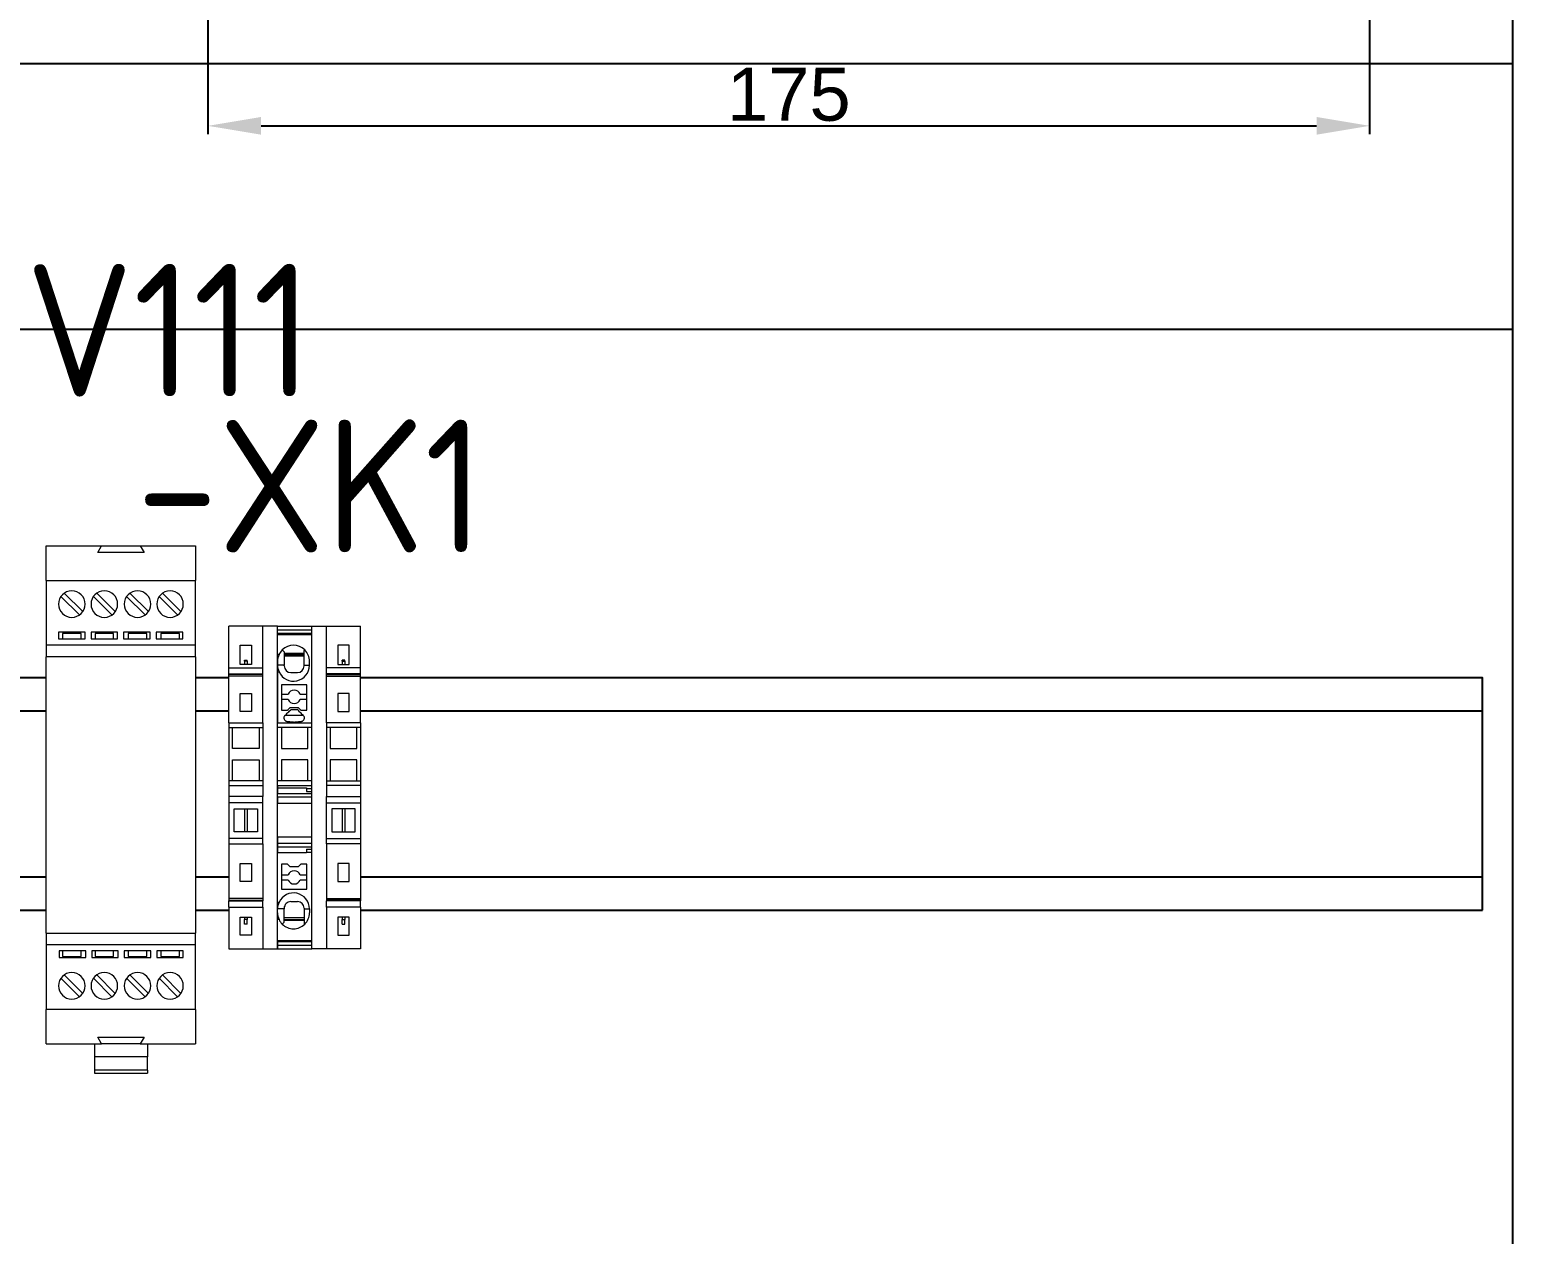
# Model space of a CAD drawing. Header units: millimetres. Extents: x 42356 to 50646, y 31507 to 39566.
# Drawn here: x 47848.7 to 48072, y 37751.2 to 37932.6 of the extents above; entities that cross this region are included whole.
import ezdxf
from ezdxf.enums import TextEntityAlignment as Align

# ---------------------------------------------------------------- set-up
doc = ezdxf.new("R2010")
doc.units = ezdxf.units.MM
doc.set_wipeout_variables(frame=1)
doc.layers.add('! NO PLOT !', color=7, linetype='Continuous', true_color=0xff75dd, plot=False)
doc.layers.add('000-PI-Oprema', color=30, linetype='Continuous', lineweight=5)
doc.layers.add('SI-ORMAR-Oprema', color=30, linetype='Continuous', lineweight=5)
for name, color, linetype in [('000-PI_TEXT', 7, 'Continuous'), ('002-PI-Kabelska kanalica', 150, 'Continuous'), ('004-PI-DIN Šina', 3, 'Continuous')]:
    doc.layers.add(name, color=color, linetype=linetype)
doc.styles.add('PI0', font='isocpeur.ttf', dxfattribs={"width": 0.9})
doc.styles.get("Standard").update_dxf_attribs({"font": 'arial.ttf'})
doc.dimstyles.new('ISO-25-lb', dxfattribs={"dimtxt": 8, "dimasz": 8, "dimexe": 1.25, "dimexo": 0.625, "dimtad": 1, "dimtxsty": 'Standard', "dimcen": 5, "dimadec": 0, "dimazin": 0, "dimtfac": 1, "dimtmove": 0, "dimatfit": 3, "dimfxl": 0, "dimarcsym": 0})

# ---------------------------------------------------------------- blocks, each defined once
blk = doc.blocks.new('*U322')
at = {"layer": '004-PI-DIN Šina'}
blk.add_lwpolyline([(530, -17.5), (530, 17.5), (0, 17.5), (0, -17.5)], close=True, dxfattribs=at)
for points in [[(0, 12.5), (530, 12.5)], [(0, -12.5), (530, -12.5)]]:
    blk.add_lwpolyline(points, dxfattribs=at)
blk = doc.blocks.new('*U132')
at = {"layer": '002-PI-Kabelska kanalica'}
blk.add_line((60, -100), (60, 580), dxfattribs=at)
blk = doc.blocks.new('*U321')
at = {"layer": '002-PI-Kabelska kanalica'}
for p, q in [((-20, 439), (20, 439)), ((-20, -100), (-20, 439)), ((20, -100), (20, 439))]:
    blk.add_line(p, q, dxfattribs=at)
blk = doc.blocks.new('*U107')
blk.add_wipeout([(-24.3, 0), (24.3, 0), (24.3, -7.35), (-24.3, -7.35)])
at = {"layer": 'SI-ORMAR-Oprema'}
for p, q in [((24.3, 0), (-24.3, 0)), ((24.3, -7.35), (24.3, 0)), ((-24.3, 0), (-24.3, -7.35)), ((-18.03, -2.2), (-24.3, -2.2)), ((-18.03, -7.35), (-18.03, -2.2)), ((-17.1, -2.2), (-18.03, -2.2)), ((-17.1, -7.35), (-17.1, -2.2)), ((-17, -2.2), (-17.1, -2.2)), ((-17, -2.2), (-17, -7.35)), ((-16.74, -2.2), (-17, -2.2)), ((-16.74, -2.2), (-16.74, -7.35)), ((-9.72, -2.2), (-16.74, -2.2)), ((-9.72, -2.2), (-9, -2.2)), ((-9.72, -7.35), (-9.72, -2.2)), ((-9, -2.77), (-9, -2.2)), ((-9, -2.2), (-1, -2.2)), ((-1, -2.2), (-1, -2.77)), ((-1, -2.2), (-0.28, -2.2)), ((-0.28, -2.2), (1.39, -2.2)), ((-0.28, -7.35), (-0.28, -2.2)), ((2.32, -2.2), (1.39, -2.2)), ((1.39, -2.2), (1.39, -7.35)), ((7.69, -2.2), (2.32, -2.2)), ((2.32, -2.2), (2.32, -7.35)), ((7.69, -2.2), (7.69, -7.35)), ((8.51, -2.2), (7.69, -2.2)), ((8.51, -7.35), (8.51, -2.2)), ((8.51, -2.2), (16.74, -2.2)), ((16.74, -2.2), (16.74, -7.35)), ((16.74, -2.2), (17, -2.2)), ((17, -7.35), (17, -2.2)), ((17, -2.2), (17.1, -2.2)), ((18.03, -2.2), (17.1, -2.2)), ((17.1, -7.35), (17.1, -2.2)), ((18.03, -2.2), (24.3, -2.2)), ((18.03, -7.35), (18.03, -2.2)), ((-21.4, -5.62), (-21.4, -3.92)), ((-21.4, -3.92), (-18.5, -3.92)), ((-18.5, -3.92), (-18.5, -4.58)), ((-14.15, -3.92), (-11.45, -3.92)), ((-14.15, -5.62), (-14.15, -3.92)), ((-11.45, -3.92), (-11.45, -5.62)), ((-9, -6.77), (-9, -2.77)), ((-9, -2.77), (-5.85, -2.77)), ((-5.85, -2.77), (-5.85, -6.77)), ((-4.15, -2.77), (-1, -2.77)), ((-4.15, -6.77), (-4.15, -2.77)), ((-1, -2.77), (-1, -6.77)), ((3.22, -3.02), (6.67, -3.02)), ((3.22, -4.58), (3.22, -3.02)), ((6.67, -3.02), (6.67, -4.58)), ((11.45, -3.92), (14.15, -3.92)), ((11.45, -5.62), (11.45, -3.92)), ((14.15, -3.92), (14.15, -5.62)), ((19.55, -4.58), (19.55, -3.92)), ((19.55, -3.92), (22.25, -3.92)), ((22.25, -3.92), (22.25, -5.62)), ((-18.5, -5.62), (-21.4, -5.62)), ((-19.01, -4.58), (-19.15, -4.58)), ((-19.15, -4.98), (-19.15, -4.58)), ((-19.01, -4.98), (-19.15, -4.98)), ((-19.01, -4.58), (-19.01, -4.98)), ((-19.01, -4.58), (-18.5, -4.58)), ((-19.01, -4.98), (-18.5, -4.98)), ((-18.5, -4.58), (-18.5, -4.98)), ((-18.5, -4.98), (-18.5, -5.62)), ((-11.45, -5.62), (-14.15, -5.62)), ((3.22, -4.58), (6.67, -4.58)), ((3.22, -4.98), (3.22, -4.58)), ((3.22, -4.98), (6.67, -4.98)), ((3.22, -6.52), (3.22, -4.98)), ((6.67, -6.52), (3.22, -6.52)), ((6.67, -4.58), (6.67, -4.98)), ((6.67, -4.98), (6.67, -6.52)), ((14.15, -5.62), (11.45, -5.62)), ((19.55, -4.98), (19.55, -4.58)), ((19.55, -4.58), (19.89, -4.58)), ((19.55, -4.98), (19.89, -4.98)), ((19.55, -5.62), (19.55, -4.98)), ((22.25, -5.62), (19.55, -5.62)), ((19.89, -4.58), (19.89, -4.98)), ((20.59, -4.58), (19.89, -4.58)), ((20.59, -4.98), (19.89, -4.98)), ((20.59, -4.58), (20.59, -4.98)), ((-18.03, -7.35), (-24.3, -7.35)), ((-17.1, -7.35), (-18.03, -7.35)), ((-17, -7.35), (-17.1, -7.35)), ((-16.74, -7.35), (-17, -7.35)), ((-9.72, -7.35), (-16.74, -7.35)), ((-9.72, -7.35), (-9, -7.35)), ((-5.85, -6.77), (-9, -6.77)), ((-9, -7.35), (-9, -6.77)), ((-9, -7.35), (-1, -7.35)), ((-1, -6.77), (-4.15, -6.77)), ((-1, -6.77), (-1, -7.35)), ((-1, -7.35), (-0.28, -7.35)), ((-0.28, -7.35), (1.39, -7.35)), ((1.39, -7.35), (2.32, -7.35)), ((2.32, -7.35), (7.69, -7.35)), ((7.69, -7.35), (8.51, -7.35)), ((8.51, -7.35), (16.74, -7.35)), ((16.74, -7.35), (17, -7.35)), ((17, -7.35), (17.1, -7.35)), ((18.03, -7.35), (17.1, -7.35)), ((18.03, -7.35), (24.3, -7.35))]:
    blk.add_line(p, q, dxfattribs=at)
blk = doc.blocks.new('*U115')
blk.add_wipeout([(47227.3, 37326.63), (47227.3, 37321.48), (47275.9, 37321.48), (47275.9, 37326.63)])
at = {"layer": '000-PI-Oprema'}
for p, q in [((47227.3, 37321.48), (47227.3, 37326.63)), ((47227.85, 37326.63), (47227.3, 37326.63)), ((47228.39, 37326.63), (47227.85, 37326.63)), ((47227.85, 37321.48), (47227.85, 37326.63)), ((47228.39, 37321.48), (47228.39, 37326.63)), ((47228.56, 37326.63), (47228.39, 37326.63)), ((47228.56, 37321.48), (47228.56, 37326.63)), ((47241.88, 37326.63), (47228.56, 37326.63)), ((47231, 37325.48), (47230.9, 37325.58)), ((47231.45, 37325.48), (47231, 37325.48)), ((47231.45, 37325.48), (47231.45, 37322.48)), ((47231.6, 37325.48), (47231.45, 37325.48)), ((47231.6, 37322.48), (47231.6, 37325.48)), ((47231.85, 37325.48), (47231.6, 37325.48)), ((47231.85, 37325.48), (47231.85, 37322.48)), ((47233.2, 37325.48), (47231.85, 37325.48)), ((47233.2, 37326.28), (47232.6, 37326.28)), ((47233.2, 37325.48), (47233.2, 37326.28)), ((47233.3, 37325.48), (47233.2, 37325.48)), ((47237.55, 37325.88), (47236.15, 37325.88)), ((47236.15, 37325.88), (47236.15, 37322.08)), ((47238.35, 37325.88), (47237.55, 37325.88)), ((47237.55, 37324.9), (47237.55, 37325.88)), ((47239.95, 37325.88), (47238.35, 37325.88)), ((47238.35, 37325.88), (47238.35, 37324.9)), ((47239.55, 37324.58), (47239.95, 37324.98)), ((47239.95, 37324.98), (47239.95, 37325.88)), ((47240.78, 37325.37), (47240.78, 37322.6)), ((47241.88, 37321.48), (47241.88, 37326.63)), ((47242.6, 37326.63), (47241.88, 37326.63)), ((47242.6, 37326.63), (47242.6, 37326.06)), ((47250.6, 37326.63), (47242.6, 37326.63)), ((47242.6, 37326.06), (47242.6, 37322.06)), ((47245.75, 37326.06), (47242.6, 37326.06)), ((47245.75, 37322.06), (47245.75, 37326.06)), ((47247.45, 37326.06), (47247.45, 37322.06)), ((47250.6, 37326.06), (47247.45, 37326.06)), ((47250.6, 37326.63), (47250.6, 37326.06)), ((47251.32, 37326.63), (47250.6, 37326.63)), ((47250.6, 37326.06), (47250.6, 37322.06)), ((47251.32, 37326.63), (47251.75, 37326.63)), ((47251.32, 37321.48), (47251.32, 37326.63)), ((47251.65, 37321.48), (47251.65, 37325.83)), ((47251.65, 37325.83), (47251.75, 37325.83)), ((47251.75, 37325.83), (47251.75, 37326.63)), ((47252.21, 37326.63), (47251.75, 37326.63)), ((47251.75, 37325.83), (47252.21, 37325.83)), ((47252.21, 37326.63), (47252.56, 37326.63)), ((47252.21, 37325.83), (47252.21, 37326.63)), ((47253.07, 37326.63), (47252.56, 37326.63)), ((47252.56, 37326.63), (47252.56, 37321.48)), ((47253.07, 37326.63), (47253.07, 37321.48)), ((47253.07, 37326.63), (47253.98, 37326.63)), ((47253.98, 37321.48), (47253.98, 37326.63)), ((47253.98, 37326.63), (47259.12, 37326.63)), ((47259.12, 37326.63), (47259.12, 37321.48)), ((47259.12, 37326.63), (47260.03, 37326.63)), ((47260.03, 37326.63), (47260.03, 37321.48)), ((47260.03, 37326.63), (47260.54, 37326.63)), ((47260.54, 37321.48), (47260.54, 37326.63)), ((47260.54, 37326.63), (47260.89, 37326.63)), ((47260.89, 37325.83), (47260.89, 37326.63)), ((47261.35, 37326.63), (47260.89, 37326.63)), ((47260.89, 37325.83), (47261.35, 37325.83)), ((47261.35, 37325.83), (47261.35, 37326.63)), ((47274.65, 37326.63), (47261.35, 37326.63)), ((47261.35, 37325.83), (47261.45, 37325.83)), ((47261.45, 37325.83), (47261.45, 37321.48)), ((47264.75, 37325.88), (47263.15, 37325.88)), ((47263.15, 37325.88), (47263.15, 37324.98)), ((47263.15, 37324.98), (47263.55, 37324.58)), ((47264.75, 37324.9), (47264.75, 37325.88)), ((47265.55, 37325.88), (47264.75, 37325.88)), ((47265.55, 37325.88), (47265.55, 37324.9)), ((47266.95, 37325.88), (47265.55, 37325.88)), ((47266.95, 37322.08), (47266.95, 37325.88)), ((47269.8, 37325.48), (47269.9, 37325.48)), ((47269.9, 37326.28), (47270.5, 37326.28)), ((47269.9, 37325.48), (47269.9, 37326.28)), ((47269.9, 37325.48), (47271.25, 37325.48)), ((47271.25, 37325.48), (47271.25, 37322.48)), ((47271.25, 37325.48), (47271.5, 37325.48)), ((47271.5, 37322.48), (47271.5, 37325.48)), ((47271.5, 37325.48), (47271.65, 37325.48)), ((47271.65, 37325.48), (47271.65, 37322.48)), ((47271.65, 37325.48), (47272.1, 37325.48)), ((47272.1, 37325.48), (47272.2, 37325.58)), ((47274.65, 37321.48), (47274.65, 37326.63)), ((47274.65, 37326.63), (47274.82, 37326.63)), ((47274.82, 37321.48), (47274.82, 37326.63)), ((47274.82, 37326.63), (47275.35, 37326.63)), ((47275.35, 37321.48), (47275.35, 37326.63)), ((47275.35, 37326.63), (47275.9, 37326.63)), ((47275.9, 37321.48), (47275.9, 37326.63)), ((47237.55, 37322.08), (47237.55, 37323.07)), ((47238.35, 37323.07), (47238.35, 37322.08)), ((47239.55, 37323.38), (47239.55, 37324.58)), ((47239.95, 37322.98), (47239.55, 37323.38)), ((47239.95, 37322.08), (47239.95, 37322.98)), ((47263.55, 37323.38), (47263.15, 37322.98)), ((47263.15, 37322.98), (47263.15, 37322.08)), ((47263.55, 37324.58), (47263.55, 37323.38)), ((47264.75, 37322.08), (47264.75, 37323.07)), ((47265.55, 37323.07), (47265.55, 37322.08)), ((47268.8, 37323.48), (47268.8, 37324.48)), ((47227.85, 37321.48), (47227.3, 37321.48)), ((47228.39, 37321.48), (47227.85, 37321.48)), ((47228.56, 37321.48), (47228.39, 37321.48)), ((47231.6, 37321.48), (47228.56, 37321.48)), ((47230.9, 37322.19), (47231.2, 37322.48)), ((47231.2, 37322.48), (47231.45, 37322.48)), ((47231.45, 37322.48), (47231.6, 37322.48)), ((47231.6, 37322.48), (47231.85, 37322.48)), ((47231.6, 37321.7), (47231.6, 37321.48)), ((47232.6, 37321.48), (47231.6, 37321.48)), ((47231.85, 37322.48), (47233.2, 37322.48)), ((47232.6, 37321.48), (47233.2, 37321.48)), ((47233.3, 37322.48), (47233.2, 37322.48)), ((47233.2, 37322.48), (47233.2, 37321.48)), ((47234.2, 37321.48), (47233.2, 37321.48)), ((47234.2, 37321.48), (47234.2, 37321.7)), ((47234.2, 37321.48), (47241.88, 37321.48)), ((47236.15, 37322.08), (47237.55, 37322.08)), ((47237.55, 37322.08), (47238.35, 37322.08)), ((47238.35, 37322.08), (47239.95, 37322.08)), ((47242.6, 37321.48), (47241.88, 37321.48)), ((47242.6, 37322.06), (47245.75, 37322.06)), ((47242.6, 37322.06), (47242.6, 37321.48)), ((47250.6, 37321.48), (47242.6, 37321.48)), ((47247.45, 37322.06), (47250.6, 37322.06)), ((47250.6, 37322.06), (47250.6, 37321.48)), ((47251.32, 37321.48), (47250.6, 37321.48)), ((47251.32, 37321.48), (47251.65, 37321.48)), ((47251.65, 37321.48), (47252.56, 37321.48)), ((47253.07, 37321.48), (47252.56, 37321.48)), ((47253.07, 37321.48), (47253.98, 37321.48)), ((47259.12, 37321.48), (47253.98, 37321.48)), ((47259.12, 37321.48), (47260.03, 37321.48)), ((47260.03, 37321.48), (47260.54, 37321.48)), ((47260.54, 37321.48), (47261.45, 37321.48)), ((47268.9, 37321.48), (47261.45, 37321.48)), ((47263.15, 37322.08), (47264.75, 37322.08)), ((47264.75, 37322.08), (47265.55, 37322.08)), ((47265.55, 37322.08), (47266.95, 37322.08)), ((47268.9, 37321.48), (47268.9, 37321.7)), ((47268.9, 37321.48), (47269.9, 37321.48)), ((47269.8, 37322.48), (47269.9, 37322.48)), ((47271.25, 37322.48), (47269.9, 37322.48)), ((47269.9, 37322.48), (47269.9, 37321.48)), ((47270.5, 37321.48), (47269.9, 37321.48)), ((47271.5, 37321.48), (47270.5, 37321.48)), ((47271.5, 37322.48), (47271.25, 37322.48)), ((47271.65, 37322.48), (47271.5, 37322.48)), ((47271.5, 37321.7), (47271.5, 37321.48)), ((47274.65, 37321.48), (47271.5, 37321.48)), ((47271.9, 37322.48), (47271.65, 37322.48)), ((47272.2, 37322.19), (47271.9, 37322.48)), ((47274.65, 37321.48), (47274.82, 37321.48)), ((47274.82, 37321.48), (47275.35, 37321.48)), ((47275.35, 37321.48), (47275.9, 37321.48))]:
    blk.add_line(p, q, dxfattribs=at)
for centre, radius, start, end in [((47232.6, 37323.88), 2.4, 135, 225), ((47232.6, 37323.88), 2.4, 90, 135), ((47233.2, 37323.88), 2.4, 294.6243, 90), ((47233.3, 37324.48), 1, 0, 90), ((47241.15, 37325.03), 0.5, 5.4406, 134.9997), ((47269.9, 37323.88), 2.4, 90, 245.3757), ((47269.8, 37324.48), 1, 90, 180), ((47270.5, 37323.88), 2.4, 45, 90), ((47270.5, 37323.88), 2.4, 315, 45), ((47233.3, 37323.48), 1, 270, 360), ((47237.95, 37323.98), 1, 113.5782, 246.4218), ((47237.95, 37323.98), 1, 293.5782, 66.4218), ((47241.15, 37322.93), 0.5, 225, 354.5597), ((47265.15, 37323.98), 1, 113.5782, 246.4218), ((47265.15, 37323.98), 1, 293.5782, 66.4218), ((47269.8, 37323.48), 1, 180, 270), ((47232.6, 37323.88), 2.4, 225, 245.3757), ((47232.6, 37323.88), 2.4, 245.3757, 270), ((47233.2, 37323.88), 2.4, 270, 294.6243), ((47269.9, 37323.88), 2.4, 245.3757, 270), ((47270.5, 37323.88), 2.4, 270, 294.6243), ((47270.5, 37323.88), 2.4, 294.6243, 315)]:
    blk.add_arc(centre, radius, start, end, dxfattribs=at)
for points in [[(47240.78, 37325.37), (47240.55, 37325.14), (47240.32, 37324.91), (47240.09, 37324.68), (47239.85, 37324.44)], [(47240.8, 37325.39), (47240.79, 37325.38), (47240.78, 37325.37)], [(47241.75, 37323.98), (47241.73, 37324.26), (47241.7, 37324.53), (47241.67, 37324.81), (47241.65, 37325.08)], [(47234.3, 37323.48), (47234.3, 37323.61), (47234.3, 37323.74), (47234.3, 37323.87), (47234.3, 37324.01), (47234.3, 37324.14), (47234.3, 37324.26), (47234.3, 37324.38), (47234.3, 37324.48)], [(47239.85, 37323.53), (47239.85, 37323.76), (47239.85, 37323.98), (47239.85, 37324.21), (47239.85, 37324.44)], [(47240.78, 37322.6), (47240.55, 37322.83), (47240.32, 37323.05), (47240.09, 37323.29), (47239.85, 37323.53)], [(47241.65, 37322.89), (47241.67, 37323.16), (47241.7, 37323.44), (47241.73, 37323.71), (47241.75, 37323.98)], [(47240.8, 37322.58), (47240.79, 37322.59), (47240.78, 37322.6)]]:
    blk.add_spline(points, degree=3, dxfattribs=at)
blk = doc.blocks.new('*U299')
at = {"layer": '000-PI-Oprema'}
blk.add_blockref('*U115', (-47251.6, -37324.06), dxfattribs=at)
blk = doc.blocks.new('*U300')
at = {"layer": '000-PI-Oprema', "color": 0, "linetype": 'ByBlock', "lineweight": -2, "transparency": 16777216}
blk.add_blockref('*U299', (0, 0), dxfattribs=at)
blk = doc.blocks.new('*U106')
blk.add_wipeout([(-24.3, -7.35), (24.3, -7.35), (24.3, 0), (-24.3, 0)])
at = {"layer": 'SI-ORMAR-Oprema'}
for p, q in [((-18.03, 0), (-24.3, 0)), ((-18.03, 0), (-18.03, -5.15)), ((-17.1, 0), (-18.03, 0)), ((-17.1, 0), (-17.1, -5.15)), ((-17, 0), (-17.1, 0)), ((-17, -5.15), (-17, 0)), ((-16.74, 0), (-17, 0)), ((-16.74, -5.15), (-16.74, 0)), ((-9.72, 0), (-16.74, 0)), ((-9.72, 0), (-9, 0)), ((-9.72, 0), (-9.72, -5.15)), ((-9, 0), (-9, -0.57)), ((-9, 0), (-1, 0)), ((-1, 0), (-0.28, 0)), ((-1, -0.57), (-1, 0)), ((-0.28, 0), (1.39, 0)), ((-0.28, 0), (-0.28, -5.15)), ((1.39, 0), (2.32, 0)), ((1.39, -5.15), (1.39, 0)), ((2.32, 0), (7.69, 0)), ((2.32, -5.15), (2.32, 0)), ((7.69, -5.15), (7.69, 0)), ((7.69, 0), (8.51, 0)), ((8.51, 0), (8.51, -5.15)), ((8.51, 0), (16.74, 0)), ((16.74, -5.15), (16.74, 0)), ((16.74, 0), (17, 0)), ((17, 0), (17, -5.15)), ((17, 0), (17.1, 0)), ((17.1, 0), (17.1, -5.15)), ((18.03, 0), (17.1, 0)), ((18.03, 0), (18.03, -5.15)), ((18.03, 0), (24.3, 0)), ((24.3, 0), (24.3, -7.35)), ((-24.3, -7.35), (-24.3, 0)), ((-21.4, -1.72), (-21.4, -3.42)), ((-18.5, -1.72), (-21.4, -1.72)), ((-18.5, -2.37), (-18.5, -1.72)), ((-14.15, -1.72), (-14.15, -3.42)), ((-11.45, -1.72), (-14.15, -1.72)), ((-11.45, -3.42), (-11.45, -1.72)), ((-9, -0.57), (-9, -4.57)), ((-5.85, -0.57), (-9, -0.57)), ((-5.85, -4.57), (-5.85, -0.57)), ((-4.15, -0.57), (-4.15, -4.57)), ((-1, -0.57), (-4.15, -0.57)), ((-1, -4.57), (-1, -0.57)), ((6.67, -0.82), (3.22, -0.82)), ((3.22, -0.82), (3.22, -2.37)), ((6.67, -2.37), (6.67, -0.82)), ((11.45, -1.72), (11.45, -3.42)), ((14.15, -1.72), (11.45, -1.72)), ((14.15, -3.42), (14.15, -1.72)), ((22.25, -1.72), (19.55, -1.72)), ((19.55, -1.72), (19.55, -2.37)), ((22.25, -3.42), (22.25, -1.72)), ((-21.4, -3.42), (-18.5, -3.42)), ((-19.01, -2.37), (-19.15, -2.37)), ((-19.15, -2.37), (-19.15, -2.77)), ((-19.01, -2.77), (-19.15, -2.77)), ((-19.01, -2.37), (-18.5, -2.37)), ((-19.01, -2.77), (-19.01, -2.37)), ((-19.01, -2.77), (-18.5, -2.77)), ((-18.5, -2.77), (-18.5, -2.37)), ((-18.5, -3.42), (-18.5, -2.77)), ((-14.15, -3.42), (-11.45, -3.42)), ((3.22, -2.37), (6.67, -2.37)), ((3.22, -2.37), (3.22, -2.77)), ((3.22, -2.77), (6.67, -2.77)), ((3.22, -2.77), (3.22, -4.32)), ((3.22, -4.32), (6.67, -4.32)), ((6.67, -2.77), (6.67, -2.37)), ((6.67, -4.32), (6.67, -2.77)), ((11.45, -3.42), (14.15, -3.42)), ((19.55, -2.37), (19.89, -2.37)), ((19.55, -2.37), (19.55, -2.77)), ((19.55, -2.77), (19.55, -3.42)), ((19.55, -2.77), (19.89, -2.77)), ((19.55, -3.42), (22.25, -3.42)), ((20.59, -2.37), (19.89, -2.37)), ((19.89, -2.77), (19.89, -2.37)), ((20.59, -2.77), (19.89, -2.77)), ((20.59, -2.77), (20.59, -2.37)), ((-18.03, -5.15), (-24.3, -5.15)), ((-17.1, -5.15), (-18.03, -5.15)), ((-17, -5.15), (-17.1, -5.15)), ((-16.74, -5.15), (-17, -5.15)), ((-9.72, -5.15), (-16.74, -5.15)), ((-9.72, -5.15), (-9, -5.15)), ((-9, -4.57), (-9, -5.15)), ((-9, -4.57), (-5.85, -4.57)), ((-9, -5.15), (-1, -5.15)), ((-4.15, -4.57), (-1, -4.57)), ((-1, -5.15), (-1, -4.57)), ((-1, -5.15), (-0.28, -5.15)), ((-0.28, -5.15), (1.39, -5.15)), ((2.32, -5.15), (1.39, -5.15)), ((7.69, -5.15), (2.32, -5.15)), ((8.51, -5.15), (7.69, -5.15)), ((8.51, -5.15), (16.74, -5.15)), ((16.74, -5.15), (17, -5.15)), ((17, -5.15), (17.1, -5.15)), ((18.03, -5.15), (17.1, -5.15)), ((18.03, -5.15), (24.3, -5.15)), ((24.3, -7.35), (-24.3, -7.35))]:
    blk.add_line(p, q, dxfattribs=at)
blk = doc.blocks.new('*D316')
at = {"layer": '! NO PLOT !', "color": 0, "linetype": 'Continuous', "lineweight": -2, "ltscale": 0.25, "transparency": 16777216}
for p, q in [((47875.53, 37934.39), (47875.53, 37916.89)), ((48050.53, 37934.39), (48050.53, 37916.89)), ((47883.53, 37918.14), (48042.53, 37918.14))]:
    blk.add_line(p, q, dxfattribs=at)
at = {"layer": '! NO PLOT !', "color": 0, "ltscale": 0.25, "transparency": 16777216}
for points in [[(47883.53, 37919.48), (47883.53, 37916.81), (47875.53, 37918.14)], [(48042.53, 37919.48), (48042.53, 37916.81), (48050.53, 37918.14)]]:
    blk.add_solid(points, dxfattribs=at)
at = {"layer": 'Defpoints', "color": 0, "ltscale": 0.25, "transparency": 16777216}
for p in [(47875.53, 37935.02), (48050.53, 37935.02), (48050.53, 37918.14)]:
    blk.add_point(p, dxfattribs=at)
at = {"layer": '! NO PLOT !', "color": 0, "ltscale": 0.25, "transparency": 16777216, "insert": (47963.03, 37922.85), "char_height": 8, "attachment_point": 5}
blk.add_mtext('175', dxfattribs=at)
blk = doc.blocks.new('EMG 22-DIO 4E-1N5408 - Diode block - 2952790')
at = {"layer": '000-PI-Oprema'}
for p, q in [((46908.06, 37878.84), (46900.06, 37878.84)), ((46900.06, 37878.84), (46900.06, 37876.83)), ((46908.06, 37876.83), (46908.06, 37878.84)), ((46908.06, 37876.83), (46900.06, 37876.83)), ((46900.06, 37876.83), (46900.06, 37876.41)), ((46908.06, 37876.83), (46908.06, 37876.41)), ((46900.06, 37876.4), (46900.06, 37876.41)), ((46900.06, 37876.4), (46908.06, 37876.4)), ((46908.06, 37876.4), (46908.06, 37876.41))]:
    blk.add_line(p, q, dxfattribs=at)
blk.add_wipeout([(46892.81, 37955.81), (46915.31, 37955.81), (46915.31, 37880.81), (46892.81, 37880.81)])
for p, q in [((46892.81, 37955.81), (46901.14, 37955.81)), ((46892.81, 37950.61), (46892.81, 37955.81)), ((46900.56, 37954.81), (46901.14, 37955.81)), ((46907.56, 37954.81), (46900.56, 37954.81)), ((46901.14, 37955.81), (46906.98, 37955.81)), ((46906.98, 37955.81), (46915.31, 37955.81)), ((46906.98, 37955.81), (46907.56, 37954.81)), ((46915.31, 37955.81), (46915.31, 37950.61)), ((46892.81, 37950.61), (46915.31, 37950.61)), ((46892.81, 37950.61), (46892.81, 37940.91)), ((46915.31, 37940.91), (46915.31, 37950.61)), ((46897.8, 37945.42), (46895.02, 37948.2)), ((46895.51, 37948.7), (46898.3, 37945.92)), ((46902.7, 37945.42), (46899.92, 37948.2)), ((46900.41, 37948.7), (46903.2, 37945.92)), ((46907.7, 37945.42), (46904.92, 37948.2)), ((46905.41, 37948.7), (46908.2, 37945.92)), ((46912.6, 37945.42), (46909.82, 37948.2)), ((46910.31, 37948.7), (46913.1, 37945.92)), ((46898.66, 37942.81), (46894.66, 37942.81)), ((46894.66, 37942.81), (46894.66, 37941.81)), ((46894.66, 37941.81), (46898.66, 37941.81)), ((46895.26, 37942.64), (46895.26, 37941.81)), ((46898.06, 37942.64), (46895.26, 37942.64)), ((46898.06, 37941.81), (46898.06, 37942.64)), ((46898.66, 37941.81), (46898.66, 37942.81)), ((46899.56, 37942.81), (46899.56, 37941.81)), ((46903.56, 37942.81), (46899.56, 37942.81)), ((46899.56, 37941.81), (46903.56, 37941.81)), ((46900.16, 37942.64), (46900.16, 37941.81)), ((46902.96, 37942.64), (46900.16, 37942.64)), ((46902.96, 37941.81), (46902.96, 37942.64)), ((46903.56, 37941.81), (46903.56, 37942.81)), ((46904.46, 37942.81), (46904.46, 37941.81)), ((46908.46, 37942.81), (46904.46, 37942.81)), ((46904.46, 37941.81), (46908.46, 37941.81)), ((46905.16, 37942.64), (46905.16, 37941.81)), ((46907.96, 37942.64), (46905.16, 37942.64)), ((46907.96, 37941.81), (46907.96, 37942.64)), ((46908.46, 37941.81), (46908.46, 37942.81)), ((46913.36, 37942.81), (46909.36, 37942.81)), ((46909.36, 37942.81), (46909.36, 37941.81)), ((46909.36, 37941.81), (46913.36, 37941.81)), ((46910.06, 37942.64), (46910.06, 37941.81)), ((46912.86, 37942.64), (46910.06, 37942.64)), ((46912.86, 37941.81), (46912.86, 37942.64)), ((46913.36, 37941.81), (46913.36, 37942.81)), ((46892.81, 37940.91), (46892.81, 37939.11)), ((46892.81, 37940.91), (46915.31, 37940.91)), ((46915.31, 37939.11), (46915.31, 37940.91)), ((46892.81, 37897.51), (46892.81, 37939.11)), ((46915.31, 37939.11), (46892.81, 37939.11)), ((46915.31, 37939.11), (46915.31, 37897.51)), ((46892.81, 37897.51), (46892.81, 37895.71)), ((46892.81, 37897.51), (46915.31, 37897.51)), ((46915.31, 37895.71), (46915.31, 37897.51)), ((46915.31, 37895.71), (46892.81, 37895.71)), ((46892.81, 37895.71), (46892.81, 37886.01)), ((46898.76, 37894.81), (46894.76, 37894.81)), ((46894.76, 37894.81), (46894.76, 37893.81)), ((46895.26, 37894.81), (46895.26, 37893.98)), ((46898.06, 37893.98), (46898.06, 37894.81)), ((46898.76, 37893.81), (46898.76, 37894.81)), ((46899.66, 37894.81), (46899.66, 37893.81)), ((46903.66, 37894.81), (46899.66, 37894.81)), ((46900.16, 37894.81), (46900.16, 37893.98)), ((46902.96, 37893.98), (46902.96, 37894.81)), ((46903.66, 37893.81), (46903.66, 37894.81)), ((46908.56, 37894.81), (46904.56, 37894.81)), ((46904.56, 37894.81), (46904.56, 37893.81)), ((46905.16, 37894.81), (46905.16, 37893.98)), ((46907.96, 37893.98), (46907.96, 37894.81)), ((46908.56, 37893.81), (46908.56, 37894.81)), ((46909.46, 37894.81), (46909.46, 37893.81)), ((46913.46, 37894.81), (46909.46, 37894.81)), ((46910.06, 37894.81), (46910.06, 37893.98)), ((46912.86, 37893.98), (46912.86, 37894.81)), ((46913.46, 37893.81), (46913.46, 37894.81)), ((46915.31, 37886.01), (46915.31, 37895.71)), ((46894.76, 37893.81), (46898.76, 37893.81)), ((46895.26, 37893.98), (46898.06, 37893.98)), ((46899.66, 37893.81), (46903.66, 37893.81)), ((46900.16, 37893.98), (46902.96, 37893.98)), ((46904.56, 37893.81), (46908.56, 37893.81)), ((46905.16, 37893.98), (46907.96, 37893.98)), ((46909.46, 37893.81), (46913.46, 37893.81)), ((46910.06, 37893.98), (46912.86, 37893.98)), ((46897.8, 37887.92), (46895.02, 37890.7)), ((46895.51, 37891.2), (46898.3, 37888.42)), ((46902.7, 37887.92), (46899.92, 37890.7)), ((46900.41, 37891.2), (46903.2, 37888.42)), ((46907.7, 37887.92), (46904.92, 37890.7)), ((46905.41, 37891.2), (46908.2, 37888.42)), ((46912.6, 37887.92), (46909.82, 37890.7)), ((46910.31, 37891.2), (46913.1, 37888.42)), ((46915.31, 37886.01), (46892.81, 37886.01)), ((46892.81, 37880.81), (46892.81, 37886.01)), ((46915.31, 37886.01), (46915.31, 37880.81)), ((46901.14, 37880.81), (46900.56, 37881.81)), ((46900.56, 37881.81), (46907.56, 37881.81)), ((46907.56, 37881.81), (46906.98, 37880.81)), ((46892.81, 37880.81), (46901.14, 37880.81)), ((46900.06, 37880.81), (46900.06, 37878.84)), ((46906.98, 37880.81), (46901.14, 37880.81)), ((46906.98, 37880.81), (46915.31, 37880.81)), ((46908.06, 37880.81), (46908.06, 37878.84))]:
    blk.add_line(p, q, dxfattribs=at)
for centre, start, end in [((46896.66, 37947.06), 90, 270), ((46896.66, 37947.06), 270, 90), ((46901.56, 37947.06), 0, 180), ((46906.56, 37947.06), 0, 180), ((46911.46, 37947.06), 90, 270), ((46911.46, 37947.06), 270, 90), ((46901.56, 37947.06), 180, 0), ((46906.56, 37947.06), 180, 0), ((46896.66, 37889.56), 90, 270), ((46896.66, 37889.56), 270, 90), ((46901.56, 37889.56), 0, 180), ((46906.56, 37889.56), 0, 180), ((46911.46, 37889.56), 90, 270), ((46911.46, 37889.56), 270, 90), ((46901.56, 37889.56), 180, 0), ((46906.56, 37889.56), 180, 0)]:
    blk.add_arc(centre, 2, start, end, dxfattribs=at)

msp = doc.modelspace()

# ---------------------------------------------------------------- block references
for name, p, rotation in [('*U132', (48132.026, 38147.519), 180), ('*U321', (47633.026, 37907.519), 270)]:
    msp.add_blockref(name, p, dxfattribs=dict(rotation=rotation))
msp.add_blockref('*U322', (47537.526, 37817.519))

# ---------------------------------------------------------------- texts
at = {"layer": '000-PI_TEXT', "style": 'PI0', "width": 0.9}
for s, p in [('-V111', (47863.556, 37887.357)), ('-XK1', (47890.968, 37863.916))]:
    msp.add_text(s, height=20, dxfattribs=at).set_placement(p, align=Align.MIDDLE)

# ---------------------------------------------------------------- dimensions: what is measured, and where the dimension line sits
at = {"layer": '! NO PLOT !', "ltscale": 0.25}
dim = msp.add_linear_dim(base=(48050.526, 37918.142), p1=(47875.526, 37935.019), p2=(48050.526, 37935.019), dimstyle='ISO-25-lb', dxfattribs=at)
dim.commit()
dim.dimension.update_dxf_attribs({"geometry": '*D316', "text_midpoint": (47963.026, 37918.142), "dimtype": 160})

# ---------------------------------------------------------------- next in the draw order: block references
at = {"layer": '000-PI-Oprema'}
msp.add_blockref('EMG 22-DIO 4E-1N5408 - Diode block - 2952790', (958.361, -100.953), dxfattribs=at)
at = {"layer": '000-PI-Oprema', "rotation": 270}
msp.add_blockref('*U107', (47886.02, 37818.492), dxfattribs=at)

# ---------------------------------------------------------------- next in the draw order: block references
msp.add_blockref('*U300', (47888.595, 37818.492), dxfattribs=at)

# ---------------------------------------------------------------- next in the draw order: block references
msp.add_blockref('*U106', (47898.52, 37818.492), dxfattribs=at)

doc.saveas('drawing.dxf')
